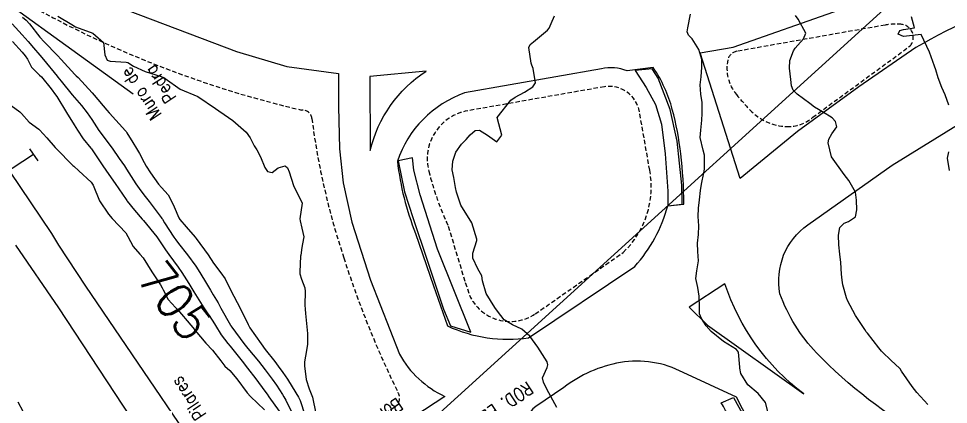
# Model space of a CAD drawing. Header units: metres. Extents: x 292545 to 299085, y 7450245 to 7463078.
# Drawn here: x 298213.5 to 298319, y 7451731.9 to 7451775.7 of the extents above; entities that cross this region are included whole.
import ezdxf
from ezdxf.enums import TextEntityAlignment as Align

# ---------------------------------------------------------------- set-up
doc = ezdxf.new("R2010")
doc.units = ezdxf.units.M
doc.linetypes.add('CONTINUO', pattern=[0])
doc.linetypes.add('DASHED', pattern=[0.75, 0.5, -0.25])
for name, color, linetype in [('Canteiro', 45, 'DASHED'), ('Ciclovia', 45, 'Continuous'), ('Cotas', 45, 'Continuous'), ('Curvas de Nivel 1m', 11, 'Continuous'), ('Curvas de Nivel 5m', 15, 'Continuous'), ('Linha Férrea', 20, 'Continuous'), ('Pórtico', 62, 'Continuous'), ('TEXTO', 45, 'Continuous'), ('Vias Primárias', 230, 'Continuous')]:
    doc.layers.add(name, color=color, linetype=linetype)
doc.styles.add('ROMANS', font='romans', dxfattribs={"height": 0.2})
doc.styles.add('Style-STANDARD', font='STANDARD.shx')

msp = doc.modelspace()

# ---------------------------------------------------------------- linework, layer by layer
at = {"layer": 'Canteiro'}
for points in [[(298256.57, 7451733.21, -0.415748), (298256.13, 7451731.5), (298242.02, 7451721.49), (298225.41, 7451710.3), (298222.66, 7451708.66, -0.16967), (298206.04, 7451711.08), (298195.5, 7451720.72), (298184.59, 7451732.99, -0.165764), (298181.52, 7451760.73, -0.09282), (298186.34, 7451774.6), (298199.97, 7451782.41, -0.315888), (298205.53, 7451782.21, 0.083652), (298211.36, 7451779.16, 0.077936), (298245.61, 7451765.28, -0.411119), (298246.79, 7451764.32, 0.049147), (298250.42, 7451748.51, 0.037256), (298256.57, 7451733.21, 0.078288)], [(298311.86, 7451774.93), (298295.01, 7451771.95, 0.307859), (298294, 7451770.99, 0.227766), (298294.97, 7451767.05, 0.01607), (298296.51, 7451765.3, 0.19786), (298300.68, 7451763.41, 0.191988), (298303.64, 7451764.46), (298314.7, 7451772.57, 0.600179), (298313.74, 7451775.01, 0.063006), (298311.86, 7451774.93, 11.185452)], [(298272.14, 7451742.13), (298282.13, 7451749.11, 0.252108), (298285.14, 7451758.44), (298283.97, 7451765.08, 0.408654), (298279.99, 7451767.93), (298264.49, 7451765.2, 0.436725), (298260.06, 7451758.34, 0.044251), (298262.27, 7451752.08), (298264.21, 7451745.68), (298264.67, 7451744.25, 0.461618), (298272.14, 7451742.13, -0.755111)]]:
    msp.add_lwpolyline(points, format="xyb", dxfattribs=at)
at = {"layer": 'Ciclovia'}
for points in [[(298283.47, 7451769.76), (298284.75, 7451767.84), (298285.79, 7451765.91), (298286.46, 7451763.66), (298286.9, 7451760.32), (298287.18, 7451756.08), (298287.18, 7451754.41), (298288.81, 7451754.58), (298288.78, 7451756.76), (298288.26, 7451761.76), (298287.46, 7451765.35), (298286.09, 7451768.91), (298285.4, 7451769.98), (298283.47, 7451769.76)], [(298258.22, 7451759.84), (298256.6, 7451759.51), (298257.29, 7451756.01), (298258.28, 7451752.96), (298259.87, 7451748.23), (298261.74, 7451742.65), (298262.52, 7451740.76), (298264.85, 7451740.04), (298261.05, 7451749.47), (298259.09, 7451755.64), (298258.35, 7451758.45), (298258.22, 7451759.84)]]:
    msp.add_lwpolyline(points, dxfattribs=at)
msp.add_lwpolyline([(298293.26, 7451732.03), (298294.66, 7451732.62), (298296.04, 7451730.1), (298298.19, 7451725.83), (298296.67, 7451725.37), (298294.2, 7451730.31, 0.019221), (298293.26, 7451732.03, -5.704621)], format="xyb", dxfattribs=at)
at = {"layer": 'Curvas de Nivel 1m', "flags": 128}
for points, elevation in [([(298213.96, 7451775.84), (298214.37, 7451775.48), (298214.73, 7451775.06), (298215.93, 7451773.56), (298216.42, 7451773.04), (298217.91, 7451771.47), (298218.32, 7451771.02), (298219.89, 7451769.31), (298220.05, 7451769.17), (298220.26, 7451768.99), (298221.86, 7451767.22), (298222.07, 7451766.97), (298223.54, 7451765.25), (298223.8, 7451764.95), (298223.83, 7451764.91), (298225.65, 7451762.92), (298225.72, 7451762.84), (298225.8, 7451762.7), (298226.46, 7451761.59), (298226.87, 7451760.91), (298227.21, 7451760.35), (298227.77, 7451759.32), (298227.99, 7451758.9), (298228.48, 7451758.16), (298229.38, 7451756.88), (298229.73, 7451756.49), (298230.5, 7451755.65), (298230.9, 7451754.86), (298231.15, 7451754.3), (298231.69, 7451753.05), (298231.8, 7451752.85), (298232.51, 7451752.01), (298233.55, 7451750.83), (298233.66, 7451750.69), (298235.03, 7451748.82), (298235.63, 7451747.91), (298236.46, 7451746.8), (298236.94, 7451746.13), (298237.59, 7451744.78), (298238.66, 7451742.77), (298239.55, 7451740.94), (298239.63, 7451740.76), (298239.77, 7451740.53), (298241.02, 7451738.75), (298241.51, 7451738.1), (298242.57, 7451736.72), (298242.97, 7451736.2), (298243.48, 7451735.49), (298244.01, 7451734.7), (298244.99, 7451733.16), (298245.27, 7451732.69), (298245.45, 7451732.29), (298245.98, 7451730.68)], 702), ([(298217.96, 7451775.96), (298219.55, 7451775), (298219.95, 7451774.75), (298220.37, 7451774.58), (298221.94, 7451774.01), (298223.15, 7451772.96), (298223.31, 7451771.55), (298223.55, 7451770.95), (298223.9, 7451770.82), (298225.71, 7451770.73), (298225.9, 7451770.69), (298226.54, 7451770.27), (298227.89, 7451769.66), (298229.67, 7451769.09), (298229.88, 7451769.03), (298229.99, 7451768.99), (298230.16, 7451768.88), (298231.86, 7451767.64), (298233.85, 7451766.83), (298235.84, 7451765.46), (298236.24, 7451765.21), (298236.85, 7451764.79), (298237.82, 7451764.08), (298239.33, 7451762.76), (298239.8, 7451762.12), (298240.26, 7451761.22), (298240.56, 7451760.75), (298240.98, 7451759.95), (298241.46, 7451758.74), (298241.76, 7451758.29), (298242.29, 7451758.2), (298242.98, 7451758.72), (298243.77, 7451758.96), (298244.03, 7451758.71), (298244.2, 7451758.26), (298244.71, 7451756.7), (298245.71, 7451754.69), (298245.44, 7451752.94), (298245.47, 7451752.69), (298245.67, 7451751.86), (298245.88, 7451750.9), (298245.86, 7451750.69), (298245.65, 7451749.66), (298245.53, 7451748.81), (298245.52, 7451748.69), (298245.42, 7451746.89), (298245.43, 7451746.69), (298245.61, 7451746.09), (298246, 7451745.09), (298246.02, 7451744.68), (298246.01, 7451743.11), (298246.03, 7451742.68), (298246.07, 7451742.18), (298246.23, 7451740.68), (298246.3, 7451739.92), (298246.29, 7451738.68), (298246.2, 7451737.99), (298245.97, 7451736.69), (298245.95, 7451736.23), (298246.15, 7451734.68), (298246.5, 7451733.64), (298246.85, 7451732.68), (298247.26, 7451730.83)], 701), ([(298274.61, 7451731.52), (298274.14, 7451732.35), (298273.46, 7451733.6), (298273.07, 7451734.36), (298272.97, 7451734.87), (298273.49, 7451736.05), (298273.56, 7451736.36), (298273.5, 7451736.68), (298272.44, 7451738.37), (298271.54, 7451739.6), (298270.62, 7451740.39), (298269.55, 7451740.89), (298268.61, 7451741.47), (298267.87, 7451742.43), (298267.57, 7451742.86), (298266.59, 7451744.44), (298266.17, 7451745.88), (298266.08, 7451746.45), (298265.62, 7451747.23), (298265.08, 7451748.46), (298265.07, 7451749.03), (298265.51, 7451750.45), (298265.52, 7451750.6), (298264.96, 7451752.46), (298263.71, 7451754.47), (298263.21, 7451755.96), (298263.11, 7451756.48), (298262.9, 7451757.64), (298262.72, 7451758.49), (298262.78, 7451759.47), (298263.15, 7451760.48), (298263.79, 7451761.41), (298264.32, 7451761.94), (298264.77, 7451762.46), (298265.31, 7451762.96), (298265.81, 7451763.01), (298266.73, 7451762.44), (298267.8, 7451761.68), (298268.35, 7451762.42), (298267.83, 7451764.43), (298269.39, 7451766.41), (298269.86, 7451766.73), (298270.93, 7451767.33), (298271.87, 7451767.92), (298272.19, 7451768.38), (298271.9, 7451770), (298271.76, 7451770.38), (298271.7, 7451770.59), (298271.42, 7451772.39), (298271.58, 7451772.73), (298271.93, 7451773.01), (298273.53, 7451774.36), (298273.71, 7451774.59), (298273.95, 7451775.12), (298274.33, 7451775.98)], 701), ([(298298.59, 7451730.9), (298298.26, 7451732.06), (298297.46, 7451733.1), (298296.29, 7451734.08), (298295.49, 7451735.37), (298295.36, 7451735.96), (298295.35, 7451736.09), (298295.2, 7451737.79), (298295, 7451738.1), (298293.53, 7451739), (298292.12, 7451740.13), (298291.55, 7451740.76), (298291, 7451741.59), (298290.8, 7451742.15), (298290.79, 7451742.93), (298290.76, 7451744.15), (298290.59, 7451745.14), (298290.39, 7451746.16), (298290.47, 7451747.01), (298290.66, 7451748.15), (298290.58, 7451749.22), (298290.55, 7451750.15), (298290.68, 7451751.14), (298290.72, 7451752.15), (298290.65, 7451753.2), (298290.66, 7451754.15), (298290.78, 7451755.09), (298290.9, 7451756.15), (298291.01, 7451756.87), (298291.29, 7451758.14), (298291.35, 7451758.55), (298291.36, 7451760.14), (298291.22, 7451760.72), (298290.87, 7451762.15), (298290.95, 7451763.01), (298291.04, 7451764.15), (298291.09, 7451764.89), (298291.09, 7451766.15), (298290.94, 7451767.07), (298290.87, 7451768.15), (298290.97, 7451769.07), (298291.06, 7451770.15), (298291.04, 7451771.02), (298290.72, 7451772.15), (298289.94, 7451773.38), (298289.55, 7451773.78), (298289.37, 7451774.17), (298289.48, 7451774.63), (298289.77, 7451776.16)], 702), ([(298316.71, 7451731.84), (298315.46, 7451733.21), (298314.91, 7451733.87), (298313.73, 7451735.63), (298313.58, 7451735.88), (298313.49, 7451735.98), (298312.55, 7451736.84), (298311.51, 7451737.81), (298311.47, 7451737.86), (298311.44, 7451737.9), (298311.16, 7451738.26), (298309.86, 7451739.93), (298309.72, 7451740.11), (298309.55, 7451740.35), (298308.5, 7451741.94), (298307.59, 7451743.64), (298307.46, 7451743.95), (298307.07, 7451745.42), (298306.98, 7451745.96), (298306.92, 7451746.66), (298306.81, 7451747.96), (298306.7, 7451748.91), (298306.6, 7451749.96), (298306.55, 7451751.08), (298306.71, 7451751.96), (298307.19, 7451752.45), (298307.69, 7451752.62), (298308.5, 7451753.14), (298308.65, 7451753.94), (298308.6, 7451755.06), (298308.48, 7451755.94), (298307.75, 7451757.29), (298307.22, 7451757.96), (298305.78, 7451759.97), (298305.38, 7451761.56), (298305.46, 7451761.98), (298305.81, 7451762.59), (298306.39, 7451763.39), (298306.21, 7451763.97), (298305.83, 7451764.38), (298304.75, 7451765.07), (298303.85, 7451765.61), (298303.3, 7451766.01), (298301.86, 7451767.09), (298301.4, 7451767.55), (298301.23, 7451768.03), (298301.16, 7451768.75), (298301.01, 7451770.03), (298301.05, 7451770.89), (298301.46, 7451772.02), (298301.64, 7451772.31), (298301.93, 7451772.66), (298302.6, 7451773.35), (298302.86, 7451774.01), (298301.97, 7451775.59), (298301.68, 7451776.02)], 703), ([(298319.09, 7451765.82), (298318.67, 7451767.02), (298318.29, 7451767.83), (298317.88, 7451768.93), (298317.61, 7451769.83), (298317.47, 7451770.27), (298316.9, 7451771.84), (298315.94, 7451773.85), (298313.94, 7451773.63), (298313.33, 7451773.89), (298313.52, 7451774.31), (298313.95, 7451774.44), (298315.18, 7451774.63), (298314.83, 7451775.87)], 704), ([(298212.79, 7451775.08), (298213.93, 7451773.82), (298214.58, 7451773.06), (298215.19, 7451772.33), (298215.91, 7451771.53), (298216.34, 7451771.04), (298217.88, 7451769.12), (298217.96, 7451769.02), (298218.34, 7451768.55), (298219.59, 7451767), (298219.85, 7451766.69), (298220.64, 7451765.79), (298221.3, 7451764.98), (298221.82, 7451764.21), (298222.63, 7451762.96), (298223.79, 7451761.4), (298223.99, 7451761.15), (298224.14, 7451760.95), (298224.93, 7451759.78), (298225.52, 7451758.93), (298225.76, 7451758.58), (298226.8, 7451756.91), (298227.18, 7451756.36), (298227.72, 7451755.66), (298228.32, 7451754.89), (298229.7, 7451753.09), (298229.78, 7451752.97), (298229.84, 7451752.88), (298230.08, 7451752.48), (298231.12, 7451750.86), (298231.34, 7451750.53), (298231.66, 7451750.13), (298232.69, 7451748.84), (298233.62, 7451747.55), (298234.09, 7451746.83), (298234.82, 7451745.6), (298235.27, 7451744.81), (298235.59, 7451744.3), (298236.15, 7451743.37), (298236.45, 7451742.8), (298237.54, 7451740.84), (298237.58, 7451740.78), (298237.69, 7451740.63), (298239.07, 7451738.76), (298239.51, 7451738.21), (298240.72, 7451736.75), (298241.48, 7451735.78), (298241.94, 7451735.19), (298242.27, 7451734.73), (298242.76, 7451734.02), (298243.46, 7451732.98), (298243.62, 7451732.71), (298243.82, 7451732.33), (298244.62, 7451730.7)], 703), ([(298212.8, 7451773.08), (298213.91, 7451771.84), (298214.27, 7451771.43), (298214.5, 7451771.06), (298214.99, 7451770.15), (298215.89, 7451769.26), (298216.11, 7451769.04), (298217.21, 7451767.68), (298217.71, 7451767.02), (298217.85, 7451766.81), (298218.94, 7451765.01), (298219.81, 7451763.6), (298220.18, 7451762.99), (298220.83, 7451762.02), (298221.71, 7451760.97), (298221.75, 7451760.93), (298221.78, 7451760.88), (298223.06, 7451758.96), (298223.75, 7451757.95), (298224.46, 7451756.94), (298225.71, 7451755.11), (298225.79, 7451755), (298225.84, 7451754.93), (298226.68, 7451753.9), (298227.55, 7451752.9), (298227.69, 7451752.73), (298229.18, 7451750.88), (298229.66, 7451750.2), (298230.17, 7451749.39), (298230.55, 7451748.87), (298231.62, 7451747.45), (298232.04, 7451746.85), (298232.84, 7451745.6), (298233.29, 7451744.83), (298233.4, 7451744.65), (298233.59, 7451744.35), (298234.53, 7451742.82), (298235.55, 7451741.31), (298235.87, 7451740.81), (298236.51, 7451739.77), (298237.25, 7451738.78), (298237.52, 7451738.45), (298238.87, 7451736.77), (298239.49, 7451735.97), (298240.42, 7451734.75), (298241.46, 7451733.37), (298241.72, 7451733), (298241.91, 7451732.73), (298243.07, 7451731.07)], 704), ([(298319.16, 7451758.42), (298318.94, 7451759.82), (298319.08, 7451760.53)], 704)]:
    msp.add_lwpolyline(points, dxfattribs=dict(at, elevation=elevation))
at = {"layer": 'Curvas de Nivel 5m', "elevation": 705, "flags": 128}
for points in [[(298211.85, 7451766.41), (298213.65, 7451765.07), (298213.83, 7451764.88), (298214.69, 7451763.92), (298215.81, 7451763.1), (298215.88, 7451763.04), (298216.7, 7451762.13), (298217.67, 7451761.02), (298217.78, 7451760.9), (298219.66, 7451759), (298219.76, 7451758.91), (298220.35, 7451758.39), (298221.73, 7451757.09), (298221.83, 7451756.97), (298221.96, 7451756.74), (298222.7, 7451754.96), (298223.7, 7451753.45), (298224.14, 7451752.95), (298225.67, 7451751.32), (298225.92, 7451750.93), (298226.51, 7451749.78), (298227.28, 7451748.91), (298227.64, 7451748.49), (298228.63, 7451746.89), (298229.6, 7451745.43), (298229.82, 7451745.1), (298229.93, 7451744.87), (298230.49, 7451743.77), (298231.3, 7451742.86), (298231.57, 7451742.59), (298233.04, 7451740.84), (298233.28, 7451740.57), (298233.54, 7451740.25), (298234.77, 7451738.82), (298235.51, 7451738.03), (298236.46, 7451736.8), (298236.91, 7451736.21), (298237.48, 7451735.69), (298238.29, 7451734.77), (298239.46, 7451733.17), (298239.82, 7451732.76), (298241.43, 7451731.23)], [(298214.04, 7451731.06), (298213.44, 7451732.1)]]:
    msp.add_lwpolyline(points, dxfattribs=at)
at = {"layer": 'Linha Férrea', "linetype": 'Continuous'}
for points in [[(298281.47, 7451656.92), (298271.7, 7451670.93), (298253.35, 7451697.35), (298238.89, 7451719.17), (298221.15, 7451745.29), (298218.07, 7451749.95), (298217.29, 7451751.25), (298204.18, 7451770.66)], [(298213.14, 7451749.95), (298218.05, 7451742.82), (298228.07, 7451727.58), (298240.52, 7451708.96), (298252.02, 7451692.08), (298266.31, 7451671.77), (298282.79, 7451647.61), (298293.13, 7451632.02), (298303.42, 7451616.69), (298316.07, 7451597.95), (298328.14, 7451580.26), (298342.78, 7451558.9), (298355.8, 7451540.37), (298367.55, 7451522.53), (298376.98, 7451508.9)]]:
    msp.add_lwpolyline(points, dxfattribs=at)
at = {"layer": 'Pórtico'}
for points in [[(298214.73, 7451760.88), (298215.7, 7451759.53)], [(298215.18, 7451760.24), (298211.57, 7451757.86)]]:
    msp.add_lwpolyline(points, dxfattribs=at)
at = {"layer": 'TEXTO', "linetype": 'CONTINUO'}
for points in [[(298245.58, 7451716.59, 0), (298403.93, 7451860.57, 0)], [(298205.31, 7451782.46, 0), (298226.52, 7451767.11, 0)]]:
    msp.add_polyline3d(points, dxfattribs=at)
at = {"layer": 'Vias Primárias'}
for points in [[(298295.39, 7451757.52), (298290.87, 7451771.77), (298294.6, 7451772.44), (298306.66, 7451776.65), (298309.35, 7451777.27), (298322.79, 7451780.09), (298335.55, 7451782.55), (298343.32, 7451783.98), (298357.44, 7451786.32), (298360.66, 7451786.92), (298342.34, 7451782.81, 0.034205), (298329.35, 7451778.94, 0.040697), (298315.34, 7451772.37), (298308.86, 7451767.93), (298301.9, 7451762.85), (298295.39, 7451757.52)], [(298205.35, 7451784.39), (298227.35, 7451776.04), (298238.25, 7451771.94), (298243.96, 7451770.21), (298249.82, 7451769.45), (298249.8, 7451765.68), (298249.91, 7451760.86), (298250.35, 7451757.02), (298251.34, 7451752.53), (298253.43, 7451745.96), (298256.73, 7451737.55, 0.156603), (298261.87, 7451732.76, 0.153303)], [(298519, 7451663.72, -0.165701), (298512.5, 7451656.84), (298506.15, 7451657.28), (298488.56, 7451658.82), (298477.34, 7451660.29, -0.046048), (298470.4, 7451661.85, -0.011029), (298455.85, 7451666.93, -0.010911), (298442.71, 7451672.17), (298417.69, 7451683.11), (298384.94, 7451696.78), (298372.62, 7451701.74), (298349.98, 7451711.63), (298329.07, 7451721.09), (298316.59, 7451728.06, -0.073758), (298304.08, 7451737.71, -0.104878), (298299.91, 7451744.41, -0.293965), (298303.07, 7451752.24), (298312.66, 7451759.02), (298323.61, 7451765.79, -0.071684), (298332.65, 7451769.71), (298337.87, 7451771.25), (298347.97, 7451773.48), (298363.98, 7451776.55)], [(298259.76, 7451769.69), (298253.37, 7451769.08), (298253.41, 7451760.68, -0.191192), (298259.76, 7451769.69, 1.348438)], [(298293.67, 7451745.55), (298289.6, 7451742.91), (298291.68, 7451740.84), (298302.62, 7451733.04, -0.152149), (298293.67, 7451745.55, 0.644058)], [(298298.35, 7451720.52), (298296.53, 7451725.33), (298298.47, 7451725.91), (298295, 7451732.68), (298288.94, 7451735.47, 0.166342), (298281.81, 7451736.6, 0.121948), (298275.38, 7451733.78), (298272.2, 7451731.62, 0.390158), (298271.48, 7451728.6), (298269.49, 7451727.47), (298272.28, 7451723.17)], [(298261.87, 7451732.76), (298244.64, 7451721.43), (298228.36, 7451710.46), (298225.34, 7451708.3, -0.183542), (298215.74, 7451705.76, -0.157875), (298204.14, 7451708.77, -0.0813)]]:
    msp.add_lwpolyline(points, format="xyb", dxfattribs=at)
msp.add_lwpolyline([(298271.39, 7451739.43), (298283.43, 7451747.51, 0.119982), (298287.18, 7451754.41), (298289.02, 7451754.59, 0.028426), (298288.65, 7451760.29, 0.03925), (298287.7, 7451765.35, 0.084227), (298285.54, 7451770.1), (298282.56, 7451769.73, 0.157341), (298279.65, 7451769.95), (298264.13, 7451767.22, 0.231961), (298256.5, 7451759.46, 0.066487), (298258.56, 7451751.27), (298260.61, 7451745.31), (298262.19, 7451740.76, 0.145312)], format="xyb", close=True, dxfattribs=at)

# ---------------------------------------------------------------- texts
at = {"layer": 'Cotas', "style": 'Style-STANDARD'}
msp.add_text('705', height=4, rotation=307.3305, dxfattribs=at).set_placement((298231.24, 7451743.64, 705), align=Align.MIDDLE_CENTER)
at = {"layer": 'TEXTO', "style": 'ROMANS', "width": 0.8}
for s, rotation, p in [('Muro de', 123.3789, (298229.81, 7451764.79)), ('Pedra', 123.3789, (298231.48, 7451766.71)), ('Pilares', 123.922, (298234.88, 7451730.74)), ('ROD. EDENOR JOÃO TASCA', 213.922, (298271.24, 7451734.53)), ('Bordo', 214.1572, (298256.45, 7451732.67))]:
    msp.add_text(s, height=1.5, rotation=rotation, dxfattribs=at).set_placement(p)

doc.saveas('drawing.dxf')
